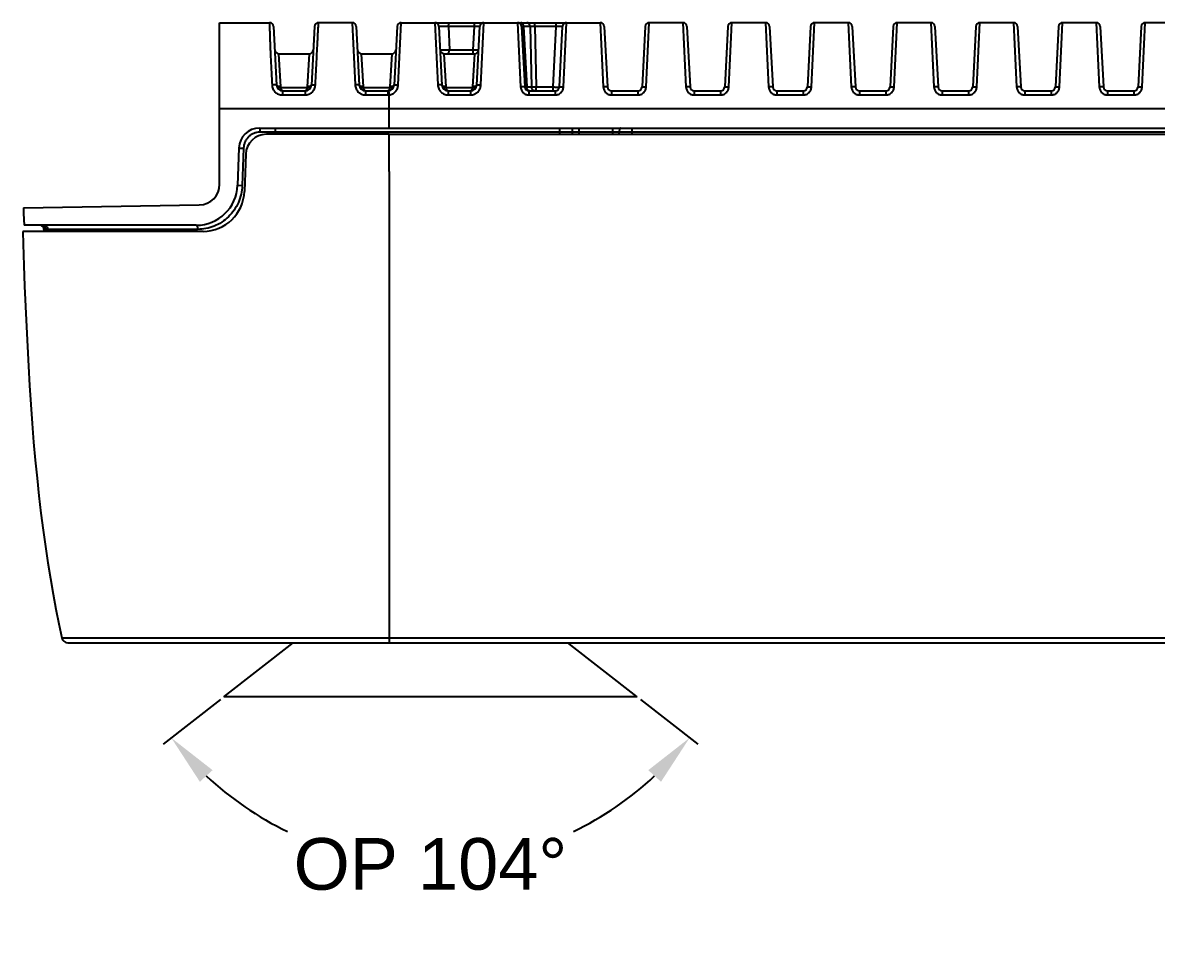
# Model space of a CAD drawing. Header units: millimetres. Extents: x 2067 to 4417, y -1557 to -908.
# Drawn here: x 2174.7 to 2229.5, y -1338 to -1293.6 of the extents above; entities that cross this region are included whole.
import ezdxf

# ---------------------------------------------------------------- set-up
doc = ezdxf.new("R2010")
doc.units = ezdxf.units.MM
doc.layers.add('06___PRT_ALL_SURFS', color=7, linetype='Continuous')
doc.styles.add('HANA', font='arial.ttf')
doc.dimstyles.new('HANA$2', dxfattribs={"dimtxt": 2.5, "dimasz": 2.5, "dimexe": 0.5, "dimexo": 0.2, "dimgap": 0.5, "dimtad": 1, "dimtih": 1, "dimtoh": 1, "dimzin": 1, "dimdsep": 46, "dimtxsty": 'HANA', "dimcen": 0, "dimclrd": 3, "dimclre": 3, "dimclrt": 4, "dimadec": 0, "dimazin": 0, "dimtfac": 1, "dimtmove": 0, "dimatfit": 3, "dimfxl": 0, "dimtzin": 0, "dimarcsym": 0})

# ---------------------------------------------------------------- blocks, each defined once
blk = doc.blocks.new('*D33')
at = {"color": 4, "lineweight": -2}
for p, q in [((2184.23, -1326.307), (2181.455, -1328.475)), ((2204.545, -1326.307), (2207.32, -1328.475))]:
    blk.add_line(p, q, dxfattribs=at)
for start, end in [(227.0117, 244.2214), (295.7786, 312.9883)]:
    blk.add_arc((2194.388, -1318.371), 15.911, start, end, dxfattribs=at)
at = {"color": 4}
for points in [[(2183.846, -1329.728), (2183.231, -1330.291), (2181.849, -1328.167)], [(2205.544, -1330.291), (2204.929, -1329.728), (2206.926, -1328.167)]]:
    blk.add_solid(points, dxfattribs=at)
at = {"layer": 'Defpoints', "color": 0}
for p in [(2187.745, -1323.561), (2201.03, -1323.561), (2184.388, -1326.184), (2204.388, -1326.184), (2199.524, -1333.43)]:
    blk.add_point(p, dxfattribs=at)
at = {"color": 72, "insert": (2194.388, -1334.282), "char_height": 2.5, "attachment_point": 5, "style": 'HANA'}
blk.add_mtext('OP 104°', dxfattribs=at)

msp = doc.modelspace()

# ---------------------------------------------------------------- linework, layer by layer
at = {"color": 7, "linetype": 'Continuous'}
for p, q in [((2184.188, -1301.378), (2184.188, -1293.561)), ((2184.188, -1293.561), (2186.598, -1293.561)), ((2186.798, -1293.751), (2186.946, -1296.577)), ((2188.778, -1293.751), (2188.63, -1296.577)), ((2190.598, -1293.561), (2188.977, -1293.561)), ((2190.598, -1293.561), (2190.744, -1296.575)), ((2190.798, -1293.751), (2190.946, -1296.577)), ((2192.778, -1293.751), (2192.63, -1296.577)), ((2192.829, -1296.575), (2192.977, -1293.561)), ((2192.977, -1293.561), (2202.598, -1293.561)), ((2194.598, -1293.561), (2194.746, -1296.575)), ((2194.798, -1293.751), (2194.946, -1296.577)), ((2196.515, -1293.751), (2195.259, -1293.751)), ((2195.259, -1293.751), (2195.31, -1294.872)), ((2196.461, -1294.872), (2196.515, -1293.751)), ((2196.63, -1296.577), (2196.778, -1293.751)), ((2196.829, -1296.575), (2196.977, -1293.561)), ((2198.598, -1293.561), (2198.751, -1296.672)), ((2198.798, -1293.751), (2198.951, -1296.672)), ((2198.897, -1293.751), (2198.798, -1293.751)), ((2199.207, -1293.751), (2198.897, -1293.751)), ((2198.897, -1293.751), (2199.046, -1296.672)), ((2199.207, -1293.751), (2199.282, -1296.672)), ((2199.438, -1293.751), (2199.207, -1293.751)), ((2199.438, -1293.751), (2199.438, -1293.561)), ((2200.478, -1293.751), (2199.438, -1293.751)), ((2199.438, -1293.751), (2199.509, -1296.672)), ((2200.325, -1296.672), (2200.478, -1293.751)), ((2200.478, -1293.751), (2200.478, -1293.561)), ((2200.625, -1296.672), (2200.778, -1293.751)), ((2200.824, -1296.672), (2200.977, -1293.561)), ((2202.598, -1293.561), (2202.751, -1296.672)), ((2202.798, -1293.751), (2202.951, -1296.672)), ((2204.778, -1293.751), (2204.625, -1296.672)), ((2204.824, -1296.672), (2204.977, -1293.561)), ((2206.598, -1293.561), (2204.977, -1293.561)), ((2206.598, -1293.561), (2206.751, -1296.672)), ((2206.798, -1293.751), (2206.951, -1296.672)), ((2208.778, -1293.751), (2208.625, -1296.672)), ((2208.824, -1296.672), (2208.977, -1293.561)), ((2210.598, -1293.561), (2208.977, -1293.561)), ((2210.598, -1293.561), (2210.751, -1296.672)), ((2210.798, -1293.751), (2210.951, -1296.672)), ((2212.778, -1293.751), (2212.625, -1296.672)), ((2212.824, -1296.672), (2212.977, -1293.561)), ((2214.598, -1293.561), (2212.977, -1293.561)), ((2214.598, -1293.561), (2214.751, -1296.672)), ((2214.798, -1293.751), (2214.951, -1296.672)), ((2216.778, -1293.751), (2216.625, -1296.672)), ((2216.824, -1296.672), (2216.977, -1293.561)), ((2218.598, -1293.561), (2216.977, -1293.561)), ((2218.598, -1293.561), (2218.751, -1296.672)), ((2218.798, -1293.751), (2218.951, -1296.672)), ((2220.778, -1293.751), (2220.625, -1296.672)), ((2220.824, -1296.672), (2220.977, -1293.561)), ((2222.598, -1293.561), (2220.977, -1293.561)), ((2222.598, -1293.561), (2222.751, -1296.672)), ((2222.798, -1293.751), (2222.951, -1296.672)), ((2224.778, -1293.751), (2224.625, -1296.672)), ((2224.824, -1296.672), (2224.977, -1293.561)), ((2226.598, -1293.561), (2224.977, -1293.561)), ((2226.598, -1293.561), (2226.751, -1296.672)), ((2226.798, -1293.751), (2226.951, -1296.672)), ((2228.778, -1293.751), (2228.625, -1296.672)), ((2228.824, -1296.672), (2228.977, -1293.561)), ((2230.598, -1293.561), (2228.977, -1293.561)), ((2187.145, -1296.66), (2187.056, -1295.061)), ((2187.056, -1295.061), (2188.519, -1295.061)), ((2188.519, -1295.061), (2188.43, -1296.66)), ((2191.145, -1296.66), (2191.056, -1295.061)), ((2191.056, -1295.061), (2192.519, -1295.061)), ((2192.519, -1295.061), (2192.43, -1296.66)), ((2195.145, -1296.66), (2195.056, -1295.061)), ((2195.056, -1295.061), (2196.519, -1295.061)), ((2195.31, -1294.872), (2196.461, -1294.872)), ((2196.519, -1295.061), (2196.43, -1296.66)), ((2187.156, -1296.697), (2187.145, -1296.66)), ((2187.156, -1296.697), (2188.419, -1296.697)), ((2188.419, -1296.697), (2188.43, -1296.66)), ((2191.156, -1296.697), (2191.145, -1296.66)), ((2191.156, -1296.697), (2192.419, -1296.697)), ((2192.419, -1296.697), (2192.43, -1296.66)), ((2195.156, -1296.697), (2195.145, -1296.66)), ((2195.156, -1296.697), (2196.419, -1296.697)), ((2196.419, -1296.697), (2196.43, -1296.66)), ((2198.951, -1296.672), (2199.046, -1296.672)), ((2199.046, -1296.672), (2199.282, -1296.672)), ((2199.282, -1296.672), (2199.509, -1296.672)), ((2199.509, -1296.861), (2199.509, -1296.672)), ((2199.509, -1296.672), (2200.325, -1296.672)), ((2200.325, -1296.861), (2200.325, -1296.672)), ((2187.226, -1297.058), (2188.318, -1297.058)), ((2187.245, -1296.861), (2188.33, -1296.861)), ((2191.245, -1296.861), (2191.244, -1297.058)), ((2191.244, -1297.058), (2192.33, -1297.058)), ((2191.245, -1296.861), (2192.33, -1296.861)), ((2192.338, -1296.86), (2192.33, -1296.861)), ((2192.33, -1296.861), (2192.33, -1297.058)), ((2192.364, -1296.859), (2192.387, -1297.055)), ((2192.387, -1298.661), (2192.387, -1297.055)), ((2195.245, -1296.861), (2195.245, -1297.058)), ((2195.245, -1296.861), (2196.33, -1296.861)), ((2195.245, -1297.058), (2196.33, -1297.058)), ((2196.33, -1296.861), (2196.33, -1297.058)), ((2199.15, -1296.861), (2199.15, -1297.058)), ((2199.15, -1296.861), (2200.425, -1296.861)), ((2199.15, -1297.058), (2200.425, -1297.058)), ((2200.425, -1296.861), (2200.425, -1297.058)), ((2203.15, -1296.861), (2203.15, -1297.058)), ((2203.15, -1296.861), (2204.425, -1296.861)), ((2203.15, -1297.058), (2204.425, -1297.058)), ((2204.425, -1296.861), (2204.425, -1297.058)), ((2207.15, -1296.861), (2207.15, -1297.058)), ((2207.15, -1296.861), (2208.425, -1296.861)), ((2207.15, -1297.058), (2208.425, -1297.058)), ((2208.425, -1296.861), (2208.425, -1297.058)), ((2211.15, -1296.861), (2211.15, -1297.058)), ((2211.15, -1296.861), (2212.425, -1296.861)), ((2211.15, -1297.058), (2212.425, -1297.058)), ((2212.425, -1296.861), (2212.425, -1297.058)), ((2215.15, -1296.861), (2215.15, -1297.058)), ((2215.15, -1296.861), (2216.425, -1296.861)), ((2215.15, -1297.058), (2216.425, -1297.058)), ((2216.425, -1296.861), (2216.425, -1297.058)), ((2219.15, -1296.861), (2219.15, -1297.058)), ((2219.15, -1296.861), (2220.425, -1296.861)), ((2219.15, -1297.058), (2220.425, -1297.058)), ((2220.425, -1296.861), (2220.425, -1297.058)), ((2223.15, -1296.861), (2223.15, -1297.058)), ((2223.15, -1296.861), (2224.425, -1296.861)), ((2223.15, -1297.058), (2224.425, -1297.058)), ((2224.425, -1296.861), (2224.425, -1297.058)), ((2227.15, -1296.861), (2227.15, -1297.058)), ((2227.15, -1296.861), (2228.425, -1296.861)), ((2227.15, -1297.058), (2228.425, -1297.058)), ((2228.425, -1296.861), (2228.425, -1297.058)), ((2184.188, -1297.716), (2192.387, -1297.714)), ((2192.387, -1297.714), (2246.388, -1297.714)), ((2186.117, -1298.661), (2252.658, -1298.661)), ((2252.644, -1298.861), (2186.131, -1298.861)), ((2186.888, -1298.961), (2186.888, -1298.661)), ((2200.628, -1298.661), (2200.628, -1298.961)), ((2201.252, -1298.861), (2201.252, -1298.961)), ((2201.564, -1298.661), (2201.564, -1298.961)), ((2203.211, -1298.961), (2203.211, -1298.661)), ((2203.523, -1298.961), (2203.523, -1298.861)), ((2204.148, -1298.961), (2204.148, -1298.661)), ((2192.387, -1298.961), (2186.449, -1298.961)), ((2185.118, -1299.626), (2185.055, -1301.431)), ((2185.118, -1299.626), (2185.346, -1299.633)), ((2185.346, -1299.633), (2185.284, -1301.438)), ((2185.449, -1299.926), (2185.386, -1301.731)), ((2192.387, -1300.757), (2192.387, -1323.561)), ((2185.055, -1301.431), (2185.284, -1301.438)), ((2174.696, -1302.527), (2183.205, -1302.378)), ((2183.388, -1303.661), (2174.658, -1303.661)), ((2183.056, -1303.361), (2174.723, -1303.361)), ((2175.688, -1303.561), (2175.688, -1303.661)), ((2183.124, -1303.561), (2175.688, -1303.561)), ((2175.705, -1303.661), (2175.705, -1303.561)), ((2175.764, -1303.661), (2175.764, -1303.561)), ((2175.87, -1303.661), (2175.87, -1303.561)), ((2176.552, -1323.325), (2262.223, -1323.325)), ((2176.697, -1323.325), (2177.578, -1323.325)), ((2176.845, -1323.561), (2261.93, -1323.561)), ((2178.326, -1323.325), (2179.412, -1323.325)), ((2179.412, -1323.325), (2179.488, -1323.325)), ((2179.488, -1323.325), (2180.12, -1323.325)), ((2180.12, -1323.325), (2180.285, -1323.325)), ((2184.388, -1326.184), (2187.745, -1323.561)), ((2204.388, -1326.184), (2201.03, -1323.561)), ((2204.388, -1326.184), (2184.388, -1326.184))]:
    msp.add_line(p, q, dxfattribs=at)
at = {"color": 6, "linetype": 'Continuous'}
msp.add_line((2188.046, -1323.325), (2188.046, -1323.325), dxfattribs=at)
at = {"color": 7, "linetype": 'Continuous'}
for points in [[(2176.595, -1323.325), (2176.615, -1323.325), (2176.638, -1323.325), (2176.666, -1323.325), (2176.697, -1323.325)], [(2177.578, -1323.325), (2177.66, -1323.325), (2177.744, -1323.325), (2177.828, -1323.325), (2177.912, -1323.325), (2178.326, -1323.325)], [(2180.285, -1323.325), (2180.369, -1323.325), (2180.454, -1323.325), (2180.539, -1323.325), (2180.624, -1323.325), (2189.679, -1323.325)]]:
    msp.add_lwpolyline(points, dxfattribs=at)
for centre, radius, start, end in [((2186.598, -1293.761), 0.2, 3, 90), ((2188.977, -1293.761), 0.2, 90, 177), ((2190.598, -1293.761), 0.2, 3, 90), ((2192.977, -1293.761), 0.2, 90, 177), ((2194.598, -1293.761), 0.2, 3, 90), ((2196.977, -1293.761), 0.2, 90, 177), ((2198.598, -1293.761), 0.2, 3, 90), ((2200.977, -1293.761), 0.2, 90, 177), ((2202.598, -1293.761), 0.2, 3, 90), ((2204.977, -1293.761), 0.2, 90, 177), ((2206.598, -1293.761), 0.2, 3, 90), ((2208.977, -1293.761), 0.2, 90, 177), ((2210.598, -1293.761), 0.2, 3, 90), ((2212.977, -1293.761), 0.2, 90, 177), ((2214.598, -1293.761), 0.2, 3, 90), ((2216.977, -1293.761), 0.2, 90, 177), ((2218.598, -1293.761), 0.2, 3, 90), ((2220.977, -1293.761), 0.2, 90, 177), ((2222.598, -1293.761), 0.2, 3, 90), ((2224.977, -1293.761), 0.2, 90, 177), ((2226.598, -1293.761), 0.2, 3, 90), ((2228.977, -1293.761), 0.2, 90, 177), ((2187.056, -1294.861), 0.2, 182.9999, 270), ((2188.519, -1294.861), 0.2, 270, 357.0001), ((2191.056, -1294.861), 0.2, 182.9999, 270), ((2192.519, -1294.861), 0.2, 270, 357.0001), ((2195.056, -1294.861), 0.2, 182.9999, 270), ((2196.519, -1294.861), 0.2, 270, 357.0001), ((2187.245, -1296.561), 0.3, 183, 270), ((2187.008, -1296.682), 0.0341, 207.0347, 207.9957), ((2188.33, -1296.561), 0.3, 270, 357), ((2188.567, -1296.682), 0.0342, 331.4282, 332.9639), ((2191.245, -1296.561), 0.3, 183, 270), ((2191.008, -1296.682), 0.0341, 207.0347, 208.0943), ((2192.33, -1296.561), 0.3, 270, 357), ((2192.567, -1296.682), 0.0341, 331.8389, 332.9641), ((2195.245, -1296.561), 0.3, 183, 270), ((2195.008, -1296.682), 0.0341, 207.0347, 208.1124), ((2196.33, -1296.561), 0.3, 270, 357), ((2196.567, -1296.682), 0.0342, 331.3845, 332.9639), ((2199.15, -1296.661), 0.2, 183, 270), ((2200.425, -1296.661), 0.2, 270, 357), ((2203.15, -1296.661), 0.2, 183, 270), ((2204.425, -1296.661), 0.2, 270, 357), ((2207.15, -1296.661), 0.2, 183, 270), ((2208.425, -1296.661), 0.2, 270, 357), ((2211.15, -1296.661), 0.2, 183, 270), ((2212.425, -1296.661), 0.2, 270, 357), ((2215.15, -1296.661), 0.2, 183, 270), ((2216.425, -1296.661), 0.2, 270, 357), ((2219.15, -1296.661), 0.2, 183, 270), ((2220.425, -1296.661), 0.2, 270, 357), ((2223.15, -1296.661), 0.2, 183, 270), ((2224.425, -1296.661), 0.2, 270, 357), ((2227.15, -1296.661), 0.2, 183, 270), ((2228.425, -1296.661), 0.2, 270, 357), ((2192.33, -1296.565), 0.493, 270.0101, 276.7057), ((2186.117, -1299.661), 1, 90, 178), ((2186.449, -1299.961), 1, 90, 178), ((2183.056, -1301.361), 2, 270, 358), ((2183.188, -1301.378), 1, 271, 0), ((2183.388, -1301.661), 2, 270, 358), ((2175.505, -1303.56), 0.199, 70.5273, 89.9997), ((2175.488, -1303.561), 0.2, 0, 79.0909), ((2175.505, -1303.561), 0.2, 359.9736, 70.4966), ((2176.845, -1323.261), 0.3, 192.3821, 270)]:
    msp.add_arc(centre, radius, start, end, dxfattribs=at)
for points, knots in [([(2186.598, -1293.561), (2186.598, -1293.561), (2186.598, -1293.561), (2186.598, -1293.562), (2186.598, -1293.563), (2186.598, -1293.564), (2186.597, -1293.566), (2186.597, -1293.569), (2186.598, -1293.574), (2186.598, -1293.581), (2186.598, -1293.591), (2186.598, -1293.604), (2186.599, -1293.619), (2186.599, -1293.638), (2186.6, -1293.671), (2186.602, -1293.726), (2186.604, -1293.812), (2186.608, -1293.932), (2186.613, -1294.099), (2186.62, -1294.324), (2186.63, -1294.611), (2186.644, -1294.954), (2186.661, -1295.335), (2186.68, -1295.74), (2186.701, -1296.155), (2186.716, -1296.434), (2186.723, -1296.575)], [0, 0, 0, 0, 0.000062, 0.000232, 0.00052, 0.000935, 0.001482, 0.002169, 0.003997, 0.006493, 0.009737, 0.013833, 0.018891, 0.025055, 0.032483, 0.051971, 0.079468, 0.118018, 0.17181, 0.24556, 0.341819, 0.457729, 0.586434, 0.721793, 0.860228, 1, 1, 1, 1]), ([(2188.82, -1296.575), (2188.827, -1296.435), (2188.841, -1296.157), (2188.862, -1295.744), (2188.883, -1295.342), (2188.902, -1294.961), (2188.919, -1294.618), (2188.934, -1294.33), (2188.946, -1294.103), (2188.955, -1293.935), (2188.962, -1293.814), (2188.967, -1293.736), (2188.97, -1293.688), (2188.971, -1293.661), (2188.972, -1293.638), (2188.974, -1293.62), (2188.975, -1293.604), (2188.975, -1293.591), (2188.976, -1293.581), (2188.976, -1293.575), (2188.977, -1293.57), (2188.977, -1293.568), (2188.977, -1293.566), (2188.977, -1293.564), (2188.977, -1293.563), (2188.977, -1293.562), (2188.977, -1293.561), (2188.977, -1293.561), (2188.977, -1293.561)], [0, 0, 0, 0, 0.138869, 0.276513, 0.411262, 0.53966, 0.655677, 0.752392, 0.826707, 0.880975, 0.91987, 0.947604, 0.958288, 0.967254, 0.974745, 0.980956, 0.986058, 0.990184, 0.993458, 0.995974, 0.996975, 0.997817, 0.998512, 0.999065, 0.999483, 0.999774, 0.999944, 1, 1, 1, 1]), ([(2195.259, -1293.751), (2195.235, -1293.749), (2195.185, -1293.746), (2195.107, -1293.742), (2195.029, -1293.74), (2194.966, -1293.739), (2194.92, -1293.739), (2194.889, -1293.74), (2194.863, -1293.741), (2194.84, -1293.742), (2194.824, -1293.744), (2194.814, -1293.745), (2194.808, -1293.746), (2194.804, -1293.747), (2194.8, -1293.748), (2194.798, -1293.749), (2194.798, -1293.75), (2194.798, -1293.751)], [0, 0, 0, 0, 0.156576, 0.3271, 0.499571, 0.661454, 0.734644, 0.800835, 0.858837, 0.90764, 0.946443, 0.96191, 0.974689, 0.984764, 0.992163, 0.997033, 1, 1, 1, 1]), ([(2195.259, -1293.751), (2195.26, -1293.726), (2195.264, -1293.69), (2195.278, -1293.645), (2195.292, -1293.617), (2195.308, -1293.593), (2195.326, -1293.575), (2195.346, -1293.564), (2195.36, -1293.561), (2195.367, -1293.561)], [0, 0, 0, 0, 0.312516, 0.45774, 0.591323, 0.711413, 0.817758, 0.912361, 1, 1, 1, 1]), ([(2196.515, -1293.751), (2196.515, -1293.726), (2196.516, -1293.691), (2196.519, -1293.646), (2196.522, -1293.618), (2196.525, -1293.597), (2196.528, -1293.584), (2196.53, -1293.576), (2196.533, -1293.569), (2196.535, -1293.564), (2196.538, -1293.561), (2196.54, -1293.561)], [0, 0, 0, 0, 0.378131, 0.547591, 0.69588, 0.817928, 0.867846, 0.909859, 0.943768, 0.969609, 1, 1, 1, 1]), ([(2196.778, -1293.751), (2196.778, -1293.75), (2196.777, -1293.75), (2196.776, -1293.75), (2196.772, -1293.749), (2196.766, -1293.748), (2196.758, -1293.748), (2196.747, -1293.748), (2196.734, -1293.747), (2196.719, -1293.747), (2196.695, -1293.747), (2196.661, -1293.747), (2196.617, -1293.748), (2196.567, -1293.749), (2196.533, -1293.75), (2196.515, -1293.751)], [0, 0, 0, 0, 0.001879, 0.005578, 0.019575, 0.042598, 0.074558, 0.115233, 0.164309, 0.221396, 0.28603, 0.435761, 0.608564, 0.798726, 1, 1, 1, 1]), ([(2198.897, -1293.751), (2198.896, -1293.726), (2198.889, -1293.678), (2198.864, -1293.625), (2198.837, -1293.592), (2198.814, -1293.575), (2198.79, -1293.564), (2198.772, -1293.561), (2198.764, -1293.561)], [0, 0, 0, 0, 0.293111, 0.561542, 0.682764, 0.794875, 0.899549, 1, 1, 1, 1]), ([(2199.207, -1293.751), (2199.206, -1293.726), (2199.197, -1293.678), (2199.169, -1293.624), (2199.137, -1293.592), (2199.111, -1293.574), (2199.083, -1293.564), (2199.063, -1293.561), (2199.053, -1293.561)], [0, 0, 0, 0, 0.278345, 0.53987, 0.66223, 0.778759, 0.89066, 1, 1, 1, 1]), ([(2200.778, -1293.751), (2200.778, -1293.75), (2200.777, -1293.75), (2200.775, -1293.749), (2200.771, -1293.749), (2200.764, -1293.748), (2200.754, -1293.747), (2200.742, -1293.747), (2200.727, -1293.747), (2200.709, -1293.746), (2200.682, -1293.746), (2200.643, -1293.747), (2200.591, -1293.747), (2200.536, -1293.749), (2200.498, -1293.75), (2200.478, -1293.751)], [0, 0, 0, 0, 0.001994, 0.005835, 0.020288, 0.044021, 0.076915, 0.1187, 0.168999, 0.227338, 0.293159, 0.444624, 0.617498, 0.805041, 1, 1, 1, 1]), ([(2194.856, -1294.872), (2194.856, -1294.872), (2194.857, -1294.873), (2194.861, -1294.875), (2194.868, -1294.876), (2194.881, -1294.878), (2194.899, -1294.88), (2194.921, -1294.881), (2194.947, -1294.882), (2194.977, -1294.882), (2195.022, -1294.882), (2195.083, -1294.882), (2195.16, -1294.88), (2195.236, -1294.876), (2195.286, -1294.873), (2195.31, -1294.872)], [0, 0, 0, 0, 0.003038, 0.0081, 0.025961, 0.054493, 0.093391, 0.142049, 0.199661, 0.265249, 0.337691, 0.498057, 0.669751, 0.840979, 1, 1, 1, 1]), ([(2195.207, -1295.061), (2195.214, -1295.061), (2195.228, -1295.058), (2195.247, -1295.047), (2195.264, -1295.029), (2195.279, -1295.005), (2195.292, -1294.977), (2195.305, -1294.932), (2195.309, -1294.896), (2195.31, -1294.872)], [0, 0, 0, 0, 0.084652, 0.176984, 0.282115, 0.402056, 0.536413, 0.683138, 1, 1, 1, 1]), ([(2196.433, -1295.061), (2196.435, -1295.061), (2196.439, -1295.058), (2196.441, -1295.053), (2196.444, -1295.046), (2196.446, -1295.038), (2196.449, -1295.025), (2196.455, -1294.994), (2196.459, -1294.941), (2196.461, -1294.896), (2196.461, -1294.872)], [0, 0, 0, 0, 0.032636, 0.05904, 0.093282, 0.135462, 0.18542, 0.30725, 0.623697, 1, 1, 1, 1]), ([(2196.461, -1294.872), (2196.478, -1294.872), (2196.512, -1294.873), (2196.561, -1294.874), (2196.605, -1294.875), (2196.638, -1294.875), (2196.661, -1294.875), (2196.676, -1294.875), (2196.689, -1294.874), (2196.699, -1294.874), (2196.707, -1294.874), (2196.713, -1294.873), (2196.717, -1294.873), (2196.718, -1294.872), (2196.719, -1294.872), (2196.719, -1294.872)], [0, 0, 0, 0, 0.201679, 0.391744, 0.56417, 0.71347, 0.777935, 0.834911, 0.883945, 0.924656, 0.956735, 0.97995, 0.994198, 0.998031, 1, 1, 1, 1]), ([(2186.946, -1296.577), (2186.946, -1296.576), (2186.944, -1296.575), (2186.94, -1296.574), (2186.935, -1296.573), (2186.923, -1296.571), (2186.904, -1296.57), (2186.877, -1296.57), (2186.843, -1296.57), (2186.805, -1296.571), (2186.765, -1296.572), (2186.737, -1296.574), (2186.723, -1296.575)], [0, 0, 0, 0, 0.008152, 0.024237, 0.04943, 0.083753, 0.178536, 0.304805, 0.45713, 0.628874, 0.812508, 1, 1, 1, 1]), ([(2186.723, -1296.575), (2186.725, -1296.607), (2186.734, -1296.671), (2186.765, -1296.762), (2186.813, -1296.846), (2186.876, -1296.92), (2186.952, -1296.98), (2187.037, -1297.024), (2187.13, -1297.052), (2187.194, -1297.058), (2187.226, -1297.058)], [0, 0, 0, 0, 0.125214, 0.250341, 0.37539, 0.500367, 0.625288, 0.750177, 0.875066, 1, 1, 1, 1]), ([(2187.145, -1296.66), (2187.12, -1296.661), (2187.083, -1296.659), (2187.037, -1296.65), (2187.007, -1296.64), (2186.982, -1296.628), (2186.962, -1296.613), (2186.95, -1296.596), (2186.946, -1296.583), (2186.946, -1296.577)], [0, 0, 0, 0, 0.324088, 0.473835, 0.610062, 0.730167, 0.833297, 0.921321, 1, 1, 1, 1]), ([(2187.156, -1296.697), (2187.137, -1296.705), (2187.107, -1296.715), (2187.069, -1296.722), (2187.043, -1296.724), (2187.021, -1296.723), (2187.002, -1296.718), (2186.987, -1296.71), (2186.981, -1296.702), (2186.978, -1296.698)], [0, 0, 0, 0, 0.33541, 0.486063, 0.621251, 0.739165, 0.839547, 0.924575, 1, 1, 1, 1]), ([(2187.245, -1296.861), (2187.241, -1296.861), (2187.231, -1296.859), (2187.217, -1296.85), (2187.204, -1296.836), (2187.192, -1296.817), (2187.181, -1296.793), (2187.171, -1296.765), (2187.163, -1296.733), (2187.158, -1296.71), (2187.156, -1296.697)], [0, 0, 0, 0, 0.069926, 0.149045, 0.243666, 0.356978, 0.490029, 0.642545, 0.813236, 1, 1, 1, 1]), ([(2188.318, -1297.058), (2188.35, -1297.058), (2188.414, -1297.052), (2188.506, -1297.024), (2188.592, -1296.98), (2188.667, -1296.919), (2188.73, -1296.846), (2188.778, -1296.762), (2188.809, -1296.67), (2188.818, -1296.607), (2188.82, -1296.575)], [0, 0, 0, 0, 0.12488, 0.24981, 0.374799, 0.499844, 0.624926, 0.750011, 0.875051, 1, 1, 1, 1]), ([(2188.419, -1296.697), (2188.417, -1296.71), (2188.412, -1296.733), (2188.404, -1296.765), (2188.394, -1296.793), (2188.383, -1296.817), (2188.371, -1296.836), (2188.358, -1296.85), (2188.344, -1296.859), (2188.335, -1296.861), (2188.33, -1296.861)], [0, 0, 0, 0, 0.18676, 0.357447, 0.509965, 0.643018, 0.756332, 0.850954, 0.930075, 1, 1, 1, 1]), ([(2188.597, -1296.698), (2188.594, -1296.702), (2188.588, -1296.71), (2188.573, -1296.718), (2188.554, -1296.723), (2188.532, -1296.724), (2188.506, -1296.722), (2188.468, -1296.715), (2188.439, -1296.705), (2188.419, -1296.697)], [0, 0, 0, 0, 0.075457, 0.160639, 0.261179, 0.379186, 0.51438, 0.664951, 1, 1, 1, 1]), ([(2188.63, -1296.577), (2188.629, -1296.583), (2188.626, -1296.596), (2188.613, -1296.613), (2188.594, -1296.628), (2188.568, -1296.64), (2188.538, -1296.65), (2188.492, -1296.659), (2188.455, -1296.661), (2188.43, -1296.66)], [0, 0, 0, 0, 0.078679, 0.166703, 0.269833, 0.389938, 0.526165, 0.675912, 1, 1, 1, 1]), ([(2188.63, -1296.577), (2188.63, -1296.576), (2188.631, -1296.575), (2188.634, -1296.575), (2188.638, -1296.574), (2188.648, -1296.573), (2188.664, -1296.572), (2188.687, -1296.571), (2188.715, -1296.571), (2188.748, -1296.572), (2188.783, -1296.573), (2188.807, -1296.574), (2188.82, -1296.575)], [0, 0, 0, 0, 0.007632, 0.022949, 0.047051, 0.079988, 0.171422, 0.294304, 0.444326, 0.616147, 0.803604, 1, 1, 1, 1]), ([(2190.946, -1296.577), (2190.946, -1296.576), (2190.944, -1296.575), (2190.941, -1296.574), (2190.936, -1296.573), (2190.926, -1296.572), (2190.909, -1296.571), (2190.884, -1296.571), (2190.854, -1296.571), (2190.82, -1296.571), (2190.783, -1296.573), (2190.757, -1296.574), (2190.744, -1296.575)], [0, 0, 0, 0, 0.0078, 0.023371, 0.047836, 0.081237, 0.173793, 0.297814, 0.448617, 0.620423, 0.806604, 1, 1, 1, 1]), ([(2190.744, -1296.575), (2190.745, -1296.606), (2190.755, -1296.67), (2190.786, -1296.761), (2190.833, -1296.845), (2190.895, -1296.919), (2190.97, -1296.979), (2191.056, -1297.024), (2191.148, -1297.052), (2191.212, -1297.058), (2191.244, -1297.058)], [0, 0, 0, 0, 0.124869, 0.2498, 0.374781, 0.499796, 0.624832, 0.749879, 0.874934, 1, 1, 1, 1]), ([(2191.145, -1296.66), (2191.12, -1296.661), (2191.083, -1296.659), (2191.037, -1296.65), (2191.007, -1296.64), (2190.982, -1296.628), (2190.962, -1296.613), (2190.95, -1296.596), (2190.946, -1296.583), (2190.946, -1296.577)], [0, 0, 0, 0, 0.324088, 0.473835, 0.610062, 0.730167, 0.833297, 0.921321, 1, 1, 1, 1]), ([(2191.156, -1296.697), (2191.137, -1296.705), (2191.107, -1296.715), (2191.069, -1296.722), (2191.043, -1296.724), (2191.021, -1296.723), (2191.002, -1296.718), (2190.987, -1296.71), (2190.981, -1296.702), (2190.978, -1296.698)], [0, 0, 0, 0, 0.335348, 0.485987, 0.621176, 0.739106, 0.839516, 0.92457, 1, 1, 1, 1]), ([(2191.245, -1296.861), (2191.241, -1296.861), (2191.231, -1296.859), (2191.217, -1296.85), (2191.204, -1296.836), (2191.192, -1296.817), (2191.181, -1296.793), (2191.171, -1296.765), (2191.163, -1296.733), (2191.158, -1296.71), (2191.156, -1296.697)], [0, 0, 0, 0, 0.069926, 0.149045, 0.243666, 0.356978, 0.490029, 0.642545, 0.813236, 1, 1, 1, 1]), ([(2192.419, -1296.697), (2192.417, -1296.712), (2192.411, -1296.74), (2192.4, -1296.779), (2192.386, -1296.81), (2192.376, -1296.829), (2192.37, -1296.836)], [0, 0, 0, 0, 0.305034, 0.575979, 0.808228, 1, 1, 1, 1]), ([(2192.387, -1297.055), (2192.417, -1297.051), (2192.475, -1297.039), (2192.557, -1297.005), (2192.633, -1296.958), (2192.698, -1296.897), (2192.752, -1296.827), (2192.793, -1296.748), (2192.82, -1296.663), (2192.828, -1296.604), (2192.829, -1296.575)], [0, 0, 0, 0, 0.125055, 0.250104, 0.375151, 0.500188, 0.625206, 0.750191, 0.875127, 1, 1, 1, 1]), ([(2192.597, -1296.698), (2192.595, -1296.702), (2192.588, -1296.71), (2192.573, -1296.718), (2192.554, -1296.723), (2192.532, -1296.724), (2192.507, -1296.722), (2192.468, -1296.715), (2192.439, -1296.705), (2192.419, -1296.697)], [0, 0, 0, 0, 0.075434, 0.160505, 0.260932, 0.378873, 0.514062, 0.664693, 1, 1, 1, 1]), ([(2192.63, -1296.577), (2192.629, -1296.583), (2192.626, -1296.596), (2192.613, -1296.613), (2192.594, -1296.628), (2192.568, -1296.64), (2192.538, -1296.65), (2192.492, -1296.659), (2192.455, -1296.661), (2192.43, -1296.66)], [0, 0, 0, 0, 0.078679, 0.166703, 0.269833, 0.389938, 0.526165, 0.675912, 1, 1, 1, 1]), ([(2192.63, -1296.577), (2192.63, -1296.576), (2192.631, -1296.575), (2192.634, -1296.574), (2192.639, -1296.573), (2192.649, -1296.572), (2192.666, -1296.571), (2192.69, -1296.571), (2192.72, -1296.571), (2192.754, -1296.572), (2192.791, -1296.573), (2192.816, -1296.574), (2192.829, -1296.575)], [0, 0, 0, 0, 0.007777, 0.023305, 0.047705, 0.081021, 0.17337, 0.297181, 0.447838, 0.619644, 0.806056, 1, 1, 1, 1]), ([(2194.946, -1296.577), (2194.946, -1296.576), (2194.944, -1296.575), (2194.941, -1296.574), (2194.936, -1296.573), (2194.926, -1296.572), (2194.91, -1296.571), (2194.885, -1296.571), (2194.855, -1296.571), (2194.821, -1296.572), (2194.784, -1296.573), (2194.759, -1296.574), (2194.746, -1296.575)], [0, 0, 0, 0, 0.007777, 0.023305, 0.047705, 0.081021, 0.17337, 0.297181, 0.447838, 0.619644, 0.806056, 1, 1, 1, 1]), ([(2194.746, -1296.575), (2194.748, -1296.606), (2194.757, -1296.67), (2194.788, -1296.761), (2194.835, -1296.845), (2194.897, -1296.919), (2194.972, -1296.979), (2195.057, -1297.024), (2195.149, -1297.052), (2195.213, -1297.058), (2195.245, -1297.058)], [0, 0, 0, 0, 0.124867, 0.249804, 0.374793, 0.499815, 0.624852, 0.749897, 0.874944, 1, 1, 1, 1]), ([(2195.145, -1296.66), (2195.12, -1296.661), (2195.083, -1296.659), (2195.037, -1296.65), (2195.007, -1296.64), (2194.982, -1296.628), (2194.962, -1296.613), (2194.95, -1296.596), (2194.946, -1296.583), (2194.946, -1296.577)], [0, 0, 0, 0, 0.324088, 0.473835, 0.610062, 0.730167, 0.833297, 0.921321, 1, 1, 1, 1]), ([(2195.156, -1296.697), (2195.137, -1296.705), (2195.107, -1296.715), (2195.069, -1296.722), (2195.043, -1296.724), (2195.021, -1296.723), (2195.002, -1296.718), (2194.987, -1296.71), (2194.981, -1296.702), (2194.978, -1296.698)], [0, 0, 0, 0, 0.335336, 0.485973, 0.621163, 0.739095, 0.83951, 0.924569, 1, 1, 1, 1]), ([(2195.245, -1296.861), (2195.241, -1296.861), (2195.231, -1296.859), (2195.217, -1296.85), (2195.204, -1296.836), (2195.192, -1296.817), (2195.181, -1296.793), (2195.171, -1296.765), (2195.163, -1296.733), (2195.158, -1296.71), (2195.156, -1296.697)], [0, 0, 0, 0, 0.069926, 0.149045, 0.243666, 0.356978, 0.490029, 0.642545, 0.813236, 1, 1, 1, 1]), ([(2196.33, -1297.058), (2196.362, -1297.058), (2196.426, -1297.052), (2196.518, -1297.024), (2196.603, -1296.979), (2196.678, -1296.919), (2196.74, -1296.845), (2196.788, -1296.761), (2196.819, -1296.67), (2196.828, -1296.606), (2196.829, -1296.575)], [0, 0, 0, 0, 0.125049, 0.250094, 0.375139, 0.500176, 0.625198, 0.750188, 0.875127, 1, 1, 1, 1]), ([(2196.419, -1296.697), (2196.417, -1296.71), (2196.412, -1296.733), (2196.404, -1296.765), (2196.394, -1296.793), (2196.383, -1296.817), (2196.371, -1296.836), (2196.358, -1296.85), (2196.344, -1296.859), (2196.335, -1296.861), (2196.33, -1296.861)], [0, 0, 0, 0, 0.18676, 0.357447, 0.509965, 0.643018, 0.756332, 0.850954, 0.930075, 1, 1, 1, 1]), ([(2196.597, -1296.698), (2196.594, -1296.702), (2196.588, -1296.71), (2196.573, -1296.718), (2196.554, -1296.723), (2196.532, -1296.724), (2196.506, -1296.722), (2196.468, -1296.715), (2196.439, -1296.705), (2196.419, -1296.697)], [0, 0, 0, 0, 0.07546, 0.160653, 0.261205, 0.37922, 0.514414, 0.664979, 1, 1, 1, 1]), ([(2196.63, -1296.577), (2196.629, -1296.583), (2196.626, -1296.596), (2196.613, -1296.613), (2196.594, -1296.628), (2196.568, -1296.64), (2196.538, -1296.65), (2196.492, -1296.659), (2196.455, -1296.661), (2196.43, -1296.66)], [0, 0, 0, 0, 0.078679, 0.166703, 0.269833, 0.389938, 0.526165, 0.675912, 1, 1, 1, 1]), ([(2196.63, -1296.577), (2196.63, -1296.576), (2196.631, -1296.575), (2196.634, -1296.574), (2196.639, -1296.573), (2196.649, -1296.572), (2196.666, -1296.571), (2196.69, -1296.571), (2196.72, -1296.571), (2196.754, -1296.572), (2196.791, -1296.573), (2196.816, -1296.574), (2196.829, -1296.575)], [0, 0, 0, 0, 0.007777, 0.023305, 0.047705, 0.081021, 0.17337, 0.297181, 0.447838, 0.619644, 0.806056, 1, 1, 1, 1]), ([(2198.951, -1296.672), (2198.951, -1296.671), (2198.949, -1296.67), (2198.946, -1296.67), (2198.941, -1296.669), (2198.935, -1296.668), (2198.926, -1296.668), (2198.912, -1296.667), (2198.89, -1296.667), (2198.86, -1296.668), (2198.826, -1296.668), (2198.789, -1296.67), (2198.764, -1296.671), (2198.751, -1296.672)], [0, 0, 0, 0, 0.006968, 0.02214, 0.046358, 0.079584, 0.121564, 0.171934, 0.295891, 0.446799, 0.618924, 0.805693, 1, 1, 1, 1]), ([(2198.751, -1296.672), (2198.752, -1296.697), (2198.759, -1296.748), (2198.784, -1296.821), (2198.822, -1296.888), (2198.872, -1296.947), (2198.932, -1296.995), (2199, -1297.031), (2199.074, -1297.053), (2199.125, -1297.058), (2199.15, -1297.058)], [0, 0, 0, 0, 0.124913, 0.249868, 0.374859, 0.499872, 0.624896, 0.749926, 0.874957, 1, 1, 1, 1]), ([(2199.128, -1296.845), (2199.116, -1296.837), (2199.093, -1296.816), (2199.068, -1296.775), (2199.051, -1296.726), (2199.046, -1296.69), (2199.046, -1296.672)], [0, 0, 0, 0, 0.217844, 0.460056, 0.723513, 1, 1, 1, 1]), ([(2199.433, -1296.861), (2199.424, -1296.861), (2199.404, -1296.859), (2199.376, -1296.848), (2199.35, -1296.83), (2199.328, -1296.806), (2199.309, -1296.778), (2199.29, -1296.733), (2199.283, -1296.696), (2199.282, -1296.672)], [0, 0, 0, 0, 0.108138, 0.219031, 0.334886, 0.456972, 0.585564, 0.720035, 1, 1, 1, 1]), ([(2200.325, -1296.672), (2200.344, -1296.672), (2200.383, -1296.673), (2200.438, -1296.675), (2200.489, -1296.676), (2200.528, -1296.676), (2200.556, -1296.676), (2200.573, -1296.676), (2200.588, -1296.675), (2200.601, -1296.675), (2200.611, -1296.674), (2200.618, -1296.674), (2200.622, -1296.673), (2200.624, -1296.672), (2200.625, -1296.672), (2200.625, -1296.672)], [0, 0, 0, 0, 0.194642, 0.381761, 0.554208, 0.705388, 0.771159, 0.829525, 0.879931, 0.921903, 0.955053, 0.979096, 0.99389, 0.997896, 1, 1, 1, 1]), ([(2200.425, -1297.058), (2200.45, -1297.058), (2200.502, -1297.053), (2200.575, -1297.031), (2200.643, -1296.995), (2200.703, -1296.947), (2200.753, -1296.888), (2200.791, -1296.821), (2200.816, -1296.748), (2200.823, -1296.697), (2200.824, -1296.672)], [0, 0, 0, 0, 0.125032, 0.250062, 0.375091, 0.500115, 0.625128, 0.750119, 0.875077, 1, 1, 1, 1]), ([(2200.625, -1296.672), (2200.625, -1296.671), (2200.626, -1296.67), (2200.629, -1296.67), (2200.634, -1296.669), (2200.641, -1296.668), (2200.649, -1296.668), (2200.663, -1296.667), (2200.685, -1296.667), (2200.715, -1296.668), (2200.749, -1296.668), (2200.786, -1296.67), (2200.811, -1296.671), (2200.824, -1296.672)], [0, 0, 0, 0, 0.006968, 0.02214, 0.046358, 0.079584, 0.121564, 0.171934, 0.295891, 0.446799, 0.618924, 0.805693, 1, 1, 1, 1]), ([(2202.951, -1296.672), (2202.951, -1296.671), (2202.949, -1296.67), (2202.946, -1296.67), (2202.941, -1296.669), (2202.935, -1296.668), (2202.926, -1296.668), (2202.912, -1296.667), (2202.89, -1296.667), (2202.86, -1296.668), (2202.826, -1296.668), (2202.789, -1296.67), (2202.764, -1296.671), (2202.751, -1296.672)], [0, 0, 0, 0, 0.006968, 0.02214, 0.046358, 0.079584, 0.121564, 0.171934, 0.295891, 0.446799, 0.618924, 0.805693, 1, 1, 1, 1]), ([(2202.751, -1296.672), (2202.752, -1296.697), (2202.759, -1296.748), (2202.784, -1296.821), (2202.822, -1296.888), (2202.872, -1296.947), (2202.932, -1296.995), (2203, -1297.031), (2203.074, -1297.053), (2203.125, -1297.058), (2203.15, -1297.058)], [0, 0, 0, 0, 0.124913, 0.249868, 0.374859, 0.499872, 0.624896, 0.749926, 0.874957, 1, 1, 1, 1]), ([(2204.425, -1297.058), (2204.45, -1297.058), (2204.502, -1297.053), (2204.575, -1297.031), (2204.643, -1296.995), (2204.703, -1296.947), (2204.753, -1296.888), (2204.791, -1296.821), (2204.816, -1296.748), (2204.823, -1296.697), (2204.824, -1296.672)], [0, 0, 0, 0, 0.125032, 0.250062, 0.375091, 0.500115, 0.625128, 0.750119, 0.875077, 1, 1, 1, 1]), ([(2204.625, -1296.672), (2204.625, -1296.671), (2204.626, -1296.67), (2204.629, -1296.67), (2204.634, -1296.669), (2204.641, -1296.668), (2204.649, -1296.668), (2204.663, -1296.667), (2204.685, -1296.667), (2204.715, -1296.668), (2204.749, -1296.668), (2204.786, -1296.67), (2204.811, -1296.671), (2204.824, -1296.672)], [0, 0, 0, 0, 0.006968, 0.02214, 0.046358, 0.079584, 0.121564, 0.171934, 0.295891, 0.446799, 0.618924, 0.805693, 1, 1, 1, 1]), ([(2206.951, -1296.672), (2206.951, -1296.671), (2206.949, -1296.67), (2206.946, -1296.67), (2206.941, -1296.669), (2206.935, -1296.668), (2206.926, -1296.668), (2206.912, -1296.667), (2206.89, -1296.667), (2206.86, -1296.668), (2206.826, -1296.668), (2206.789, -1296.67), (2206.764, -1296.671), (2206.751, -1296.672)], [0, 0, 0, 0, 0.006968, 0.02214, 0.046358, 0.079584, 0.121564, 0.171934, 0.295891, 0.446799, 0.618924, 0.805693, 1, 1, 1, 1]), ([(2206.751, -1296.672), (2206.752, -1296.697), (2206.759, -1296.748), (2206.784, -1296.821), (2206.822, -1296.888), (2206.872, -1296.947), (2206.932, -1296.995), (2207, -1297.031), (2207.074, -1297.053), (2207.125, -1297.058), (2207.15, -1297.058)], [0, 0, 0, 0, 0.124913, 0.249868, 0.374859, 0.499872, 0.624896, 0.749926, 0.874957, 1, 1, 1, 1]), ([(2208.425, -1297.058), (2208.45, -1297.058), (2208.502, -1297.053), (2208.575, -1297.031), (2208.643, -1296.995), (2208.703, -1296.947), (2208.753, -1296.888), (2208.791, -1296.821), (2208.816, -1296.748), (2208.823, -1296.697), (2208.824, -1296.672)], [0, 0, 0, 0, 0.125032, 0.250062, 0.375091, 0.500115, 0.625128, 0.750119, 0.875077, 1, 1, 1, 1]), ([(2208.625, -1296.672), (2208.625, -1296.671), (2208.626, -1296.67), (2208.629, -1296.67), (2208.634, -1296.669), (2208.641, -1296.668), (2208.649, -1296.668), (2208.663, -1296.667), (2208.685, -1296.667), (2208.715, -1296.668), (2208.749, -1296.668), (2208.786, -1296.67), (2208.811, -1296.671), (2208.824, -1296.672)], [0, 0, 0, 0, 0.006968, 0.02214, 0.046358, 0.079584, 0.121564, 0.171934, 0.295891, 0.446799, 0.618924, 0.805693, 1, 1, 1, 1]), ([(2210.951, -1296.672), (2210.951, -1296.671), (2210.949, -1296.67), (2210.946, -1296.67), (2210.941, -1296.669), (2210.935, -1296.668), (2210.926, -1296.668), (2210.912, -1296.667), (2210.89, -1296.667), (2210.86, -1296.668), (2210.826, -1296.668), (2210.789, -1296.67), (2210.764, -1296.671), (2210.751, -1296.672)], [0, 0, 0, 0, 0.006968, 0.02214, 0.046358, 0.079584, 0.121564, 0.171934, 0.295891, 0.446799, 0.618924, 0.805693, 1, 1, 1, 1]), ([(2210.751, -1296.672), (2210.752, -1296.697), (2210.759, -1296.748), (2210.784, -1296.821), (2210.822, -1296.888), (2210.872, -1296.947), (2210.932, -1296.995), (2211, -1297.031), (2211.074, -1297.053), (2211.125, -1297.058), (2211.15, -1297.058)], [0, 0, 0, 0, 0.124913, 0.249868, 0.374859, 0.499872, 0.624896, 0.749926, 0.874957, 1, 1, 1, 1]), ([(2212.425, -1297.058), (2212.45, -1297.058), (2212.502, -1297.053), (2212.575, -1297.031), (2212.643, -1296.995), (2212.703, -1296.947), (2212.753, -1296.888), (2212.791, -1296.821), (2212.816, -1296.748), (2212.823, -1296.697), (2212.824, -1296.672)], [0, 0, 0, 0, 0.125032, 0.250062, 0.375091, 0.500115, 0.625128, 0.750119, 0.875077, 1, 1, 1, 1]), ([(2212.625, -1296.672), (2212.625, -1296.671), (2212.626, -1296.67), (2212.629, -1296.67), (2212.634, -1296.669), (2212.641, -1296.668), (2212.649, -1296.668), (2212.663, -1296.667), (2212.685, -1296.667), (2212.715, -1296.668), (2212.749, -1296.668), (2212.786, -1296.67), (2212.811, -1296.671), (2212.824, -1296.672)], [0, 0, 0, 0, 0.006968, 0.02214, 0.046358, 0.079584, 0.121564, 0.171934, 0.295891, 0.446799, 0.618924, 0.805693, 1, 1, 1, 1]), ([(2214.951, -1296.672), (2214.951, -1296.671), (2214.949, -1296.67), (2214.946, -1296.67), (2214.941, -1296.669), (2214.935, -1296.668), (2214.926, -1296.668), (2214.912, -1296.667), (2214.89, -1296.667), (2214.86, -1296.668), (2214.826, -1296.668), (2214.789, -1296.67), (2214.764, -1296.671), (2214.751, -1296.672)], [0, 0, 0, 0, 0.006968, 0.02214, 0.046358, 0.079584, 0.121564, 0.171934, 0.295891, 0.446799, 0.618924, 0.805693, 1, 1, 1, 1]), ([(2214.751, -1296.672), (2214.752, -1296.697), (2214.759, -1296.748), (2214.784, -1296.821), (2214.822, -1296.888), (2214.872, -1296.947), (2214.932, -1296.995), (2215, -1297.031), (2215.074, -1297.053), (2215.125, -1297.058), (2215.15, -1297.058)], [0, 0, 0, 0, 0.124913, 0.249868, 0.374859, 0.499872, 0.624896, 0.749926, 0.874957, 1, 1, 1, 1]), ([(2216.425, -1297.058), (2216.45, -1297.058), (2216.502, -1297.053), (2216.575, -1297.031), (2216.643, -1296.995), (2216.703, -1296.947), (2216.753, -1296.888), (2216.791, -1296.821), (2216.816, -1296.748), (2216.823, -1296.697), (2216.824, -1296.672)], [0, 0, 0, 0, 0.125032, 0.250062, 0.375091, 0.500115, 0.625128, 0.750119, 0.875077, 1, 1, 1, 1]), ([(2216.625, -1296.672), (2216.625, -1296.671), (2216.626, -1296.67), (2216.629, -1296.67), (2216.634, -1296.669), (2216.641, -1296.668), (2216.649, -1296.668), (2216.663, -1296.667), (2216.685, -1296.667), (2216.715, -1296.668), (2216.749, -1296.668), (2216.786, -1296.67), (2216.811, -1296.671), (2216.824, -1296.672)], [0, 0, 0, 0, 0.006968, 0.02214, 0.046358, 0.079584, 0.121564, 0.171934, 0.295891, 0.446799, 0.618924, 0.805693, 1, 1, 1, 1]), ([(2218.951, -1296.672), (2218.951, -1296.671), (2218.949, -1296.67), (2218.946, -1296.67), (2218.941, -1296.669), (2218.935, -1296.668), (2218.926, -1296.668), (2218.912, -1296.667), (2218.89, -1296.667), (2218.86, -1296.668), (2218.826, -1296.668), (2218.789, -1296.67), (2218.764, -1296.671), (2218.751, -1296.672)], [0, 0, 0, 0, 0.006968, 0.02214, 0.046358, 0.079584, 0.121564, 0.171934, 0.295891, 0.446799, 0.618924, 0.805693, 1, 1, 1, 1]), ([(2218.751, -1296.672), (2218.752, -1296.697), (2218.759, -1296.748), (2218.784, -1296.821), (2218.822, -1296.888), (2218.872, -1296.947), (2218.932, -1296.995), (2219, -1297.031), (2219.074, -1297.053), (2219.125, -1297.058), (2219.15, -1297.058)], [0, 0, 0, 0, 0.124913, 0.249868, 0.374859, 0.499872, 0.624896, 0.749926, 0.874957, 1, 1, 1, 1]), ([(2220.425, -1297.058), (2220.45, -1297.058), (2220.502, -1297.053), (2220.575, -1297.031), (2220.643, -1296.995), (2220.703, -1296.947), (2220.753, -1296.888), (2220.791, -1296.821), (2220.816, -1296.748), (2220.823, -1296.697), (2220.824, -1296.672)], [0, 0, 0, 0, 0.125032, 0.250062, 0.375091, 0.500115, 0.625128, 0.750119, 0.875077, 1, 1, 1, 1]), ([(2220.625, -1296.672), (2220.625, -1296.671), (2220.626, -1296.67), (2220.629, -1296.67), (2220.634, -1296.669), (2220.641, -1296.668), (2220.649, -1296.668), (2220.663, -1296.667), (2220.685, -1296.667), (2220.715, -1296.668), (2220.749, -1296.668), (2220.786, -1296.67), (2220.811, -1296.671), (2220.824, -1296.672)], [0, 0, 0, 0, 0.006968, 0.02214, 0.046358, 0.079584, 0.121564, 0.171934, 0.295891, 0.446799, 0.618924, 0.805693, 1, 1, 1, 1]), ([(2222.951, -1296.672), (2222.951, -1296.671), (2222.949, -1296.67), (2222.946, -1296.67), (2222.941, -1296.669), (2222.935, -1296.668), (2222.926, -1296.668), (2222.912, -1296.667), (2222.89, -1296.667), (2222.86, -1296.668), (2222.826, -1296.668), (2222.789, -1296.67), (2222.764, -1296.671), (2222.751, -1296.672)], [0, 0, 0, 0, 0.006968, 0.02214, 0.046358, 0.079584, 0.121564, 0.171934, 0.295891, 0.446799, 0.618924, 0.805693, 1, 1, 1, 1]), ([(2222.751, -1296.672), (2222.752, -1296.697), (2222.759, -1296.748), (2222.784, -1296.821), (2222.822, -1296.888), (2222.872, -1296.947), (2222.932, -1296.995), (2223, -1297.031), (2223.074, -1297.053), (2223.125, -1297.058), (2223.15, -1297.058)], [0, 0, 0, 0, 0.124913, 0.249868, 0.374859, 0.499872, 0.624896, 0.749926, 0.874957, 1, 1, 1, 1]), ([(2224.425, -1297.058), (2224.45, -1297.058), (2224.502, -1297.053), (2224.575, -1297.031), (2224.643, -1296.995), (2224.703, -1296.947), (2224.753, -1296.888), (2224.791, -1296.821), (2224.816, -1296.748), (2224.823, -1296.697), (2224.824, -1296.672)], [0, 0, 0, 0, 0.125032, 0.250062, 0.375091, 0.500115, 0.625128, 0.750119, 0.875077, 1, 1, 1, 1]), ([(2224.625, -1296.672), (2224.625, -1296.671), (2224.626, -1296.67), (2224.629, -1296.67), (2224.634, -1296.669), (2224.641, -1296.668), (2224.649, -1296.668), (2224.663, -1296.667), (2224.685, -1296.667), (2224.715, -1296.668), (2224.749, -1296.668), (2224.786, -1296.67), (2224.811, -1296.671), (2224.824, -1296.672)], [0, 0, 0, 0, 0.006968, 0.02214, 0.046358, 0.079584, 0.121564, 0.171934, 0.295891, 0.446799, 0.618924, 0.805693, 1, 1, 1, 1]), ([(2226.951, -1296.672), (2226.951, -1296.671), (2226.949, -1296.67), (2226.946, -1296.67), (2226.941, -1296.669), (2226.935, -1296.668), (2226.926, -1296.668), (2226.912, -1296.667), (2226.89, -1296.667), (2226.86, -1296.668), (2226.826, -1296.668), (2226.789, -1296.67), (2226.764, -1296.671), (2226.751, -1296.672)], [0, 0, 0, 0, 0.006968, 0.02214, 0.046358, 0.079584, 0.121564, 0.171934, 0.295891, 0.446799, 0.618924, 0.805693, 1, 1, 1, 1]), ([(2226.751, -1296.672), (2226.752, -1296.697), (2226.759, -1296.748), (2226.784, -1296.821), (2226.822, -1296.888), (2226.872, -1296.947), (2226.932, -1296.995), (2227, -1297.031), (2227.074, -1297.053), (2227.125, -1297.058), (2227.15, -1297.058)], [0, 0, 0, 0, 0.124913, 0.249868, 0.374859, 0.499872, 0.624896, 0.749926, 0.874957, 1, 1, 1, 1]), ([(2228.425, -1297.058), (2228.45, -1297.058), (2228.502, -1297.053), (2228.575, -1297.031), (2228.643, -1296.995), (2228.703, -1296.947), (2228.753, -1296.888), (2228.791, -1296.821), (2228.816, -1296.748), (2228.823, -1296.697), (2228.824, -1296.672)], [0, 0, 0, 0, 0.125032, 0.250062, 0.375091, 0.500115, 0.625128, 0.750119, 0.875077, 1, 1, 1, 1]), ([(2228.625, -1296.672), (2228.625, -1296.671), (2228.626, -1296.67), (2228.629, -1296.67), (2228.634, -1296.669), (2228.641, -1296.668), (2228.649, -1296.668), (2228.663, -1296.667), (2228.685, -1296.667), (2228.715, -1296.668), (2228.749, -1296.668), (2228.786, -1296.67), (2228.811, -1296.671), (2228.824, -1296.672)], [0, 0, 0, 0, 0.006968, 0.02214, 0.046358, 0.079584, 0.121564, 0.171934, 0.295891, 0.446799, 0.618924, 0.805693, 1, 1, 1, 1]), ([(2187.245, -1296.861), (2187.245, -1296.861), (2187.243, -1296.862), (2187.241, -1296.865), (2187.239, -1296.87), (2187.238, -1296.877), (2187.236, -1296.885), (2187.234, -1296.899), (2187.231, -1296.92), (2187.229, -1296.95), (2187.227, -1296.984), (2187.226, -1297.02), (2187.226, -1297.045), (2187.226, -1297.058)], [0, 0, 0, 0, 0.010473, 0.027372, 0.052482, 0.086125, 0.128199, 0.178418, 0.301537, 0.451142, 0.621743, 0.806991, 1, 1, 1, 1]), ([(2188.33, -1296.861), (2188.329, -1296.861), (2188.328, -1296.862), (2188.327, -1296.865), (2188.326, -1296.87), (2188.325, -1296.877), (2188.324, -1296.885), (2188.323, -1296.899), (2188.321, -1296.92), (2188.32, -1296.95), (2188.319, -1296.984), (2188.318, -1297.02), (2188.318, -1297.045), (2188.318, -1297.058)], [0, 0, 0, 0, 0.007607, 0.023022, 0.047318, 0.080527, 0.122423, 0.172662, 0.296272, 0.446818, 0.618682, 0.805405, 1, 1, 1, 1]), ([(2192.37, -1296.836), (2192.368, -1296.839), (2192.359, -1296.849), (2192.348, -1296.858), (2192.338, -1296.86)], [0, 0, 0, 0, 0.293119, 1, 1, 1, 1]), ([(2199.175, -1296.861), (2199.167, -1296.86), (2199.151, -1296.857), (2199.135, -1296.849), (2199.128, -1296.845)], [0, 0, 0, 0, 0.489616, 1, 1, 1, 1]), ([(2186.131, -1298.861), (2186.08, -1298.861), (2185.979, -1298.871), (2185.833, -1298.916), (2185.698, -1298.988), (2185.58, -1299.084), (2185.482, -1299.202), (2185.408, -1299.335), (2185.36, -1299.481), (2185.347, -1299.582), (2185.346, -1299.633)], [0, 0, 0, 0, 0.124961, 0.249823, 0.374639, 0.499478, 0.624412, 0.749483, 0.874692, 1, 1, 1, 1]), ([(2186.117, -1298.661), (2186.118, -1298.661), (2186.119, -1298.662), (2186.12, -1298.665), (2186.122, -1298.67), (2186.123, -1298.68), (2186.125, -1298.697), (2186.127, -1298.721), (2186.129, -1298.751), (2186.13, -1298.785), (2186.131, -1298.823), (2186.131, -1298.848), (2186.131, -1298.861)], [0, 0, 0, 0, 0.00817, 0.023893, 0.048411, 0.081803, 0.174231, 0.298043, 0.448627, 0.620274, 0.806428, 1, 1, 1, 1]), ([(2201.19, -1298.661), (2201.192, -1298.661), (2201.196, -1298.662), (2201.202, -1298.665), (2201.208, -1298.67), (2201.216, -1298.679), (2201.226, -1298.696), (2201.235, -1298.721), (2201.242, -1298.751), (2201.248, -1298.785), (2201.251, -1298.822), (2201.252, -1298.848), (2201.252, -1298.861)], [0, 0, 0, 0, 0.028113, 0.058571, 0.093151, 0.132971, 0.230094, 0.350846, 0.492807, 0.651872, 0.822868, 1, 1, 1, 1]), ([(2203.585, -1298.661), (2203.583, -1298.661), (2203.579, -1298.662), (2203.573, -1298.665), (2203.567, -1298.67), (2203.559, -1298.679), (2203.549, -1298.696), (2203.54, -1298.721), (2203.533, -1298.751), (2203.527, -1298.785), (2203.524, -1298.822), (2203.523, -1298.848), (2203.523, -1298.861)], [0, 0, 0, 0, 0.028113, 0.058571, 0.093151, 0.132971, 0.230094, 0.350846, 0.492807, 0.651872, 0.822868, 1, 1, 1, 1]), ([(2185.284, -1301.438), (2185.279, -1301.58), (2185.242, -1301.863), (2185.108, -1302.268), (2184.899, -1302.64), (2184.624, -1302.964), (2184.295, -1303.226), (2183.925, -1303.419), (2183.53, -1303.535), (2183.258, -1303.561), (2183.124, -1303.561)], [0, 0, 0, 0, 0.127278, 0.254421, 0.381259, 0.507536, 0.6329, 0.756954, 0.879366, 1, 1, 1, 1]), ([(2175.576, -1303.361), (2175.588, -1303.361), (2175.613, -1303.364), (2175.648, -1303.375), (2175.681, -1303.394), (2175.719, -1303.427), (2175.754, -1303.483), (2175.764, -1303.535), (2175.764, -1303.561)], [0, 0, 0, 0, 0.121428, 0.243449, 0.366576, 0.491126, 0.743502, 1, 1, 1, 1]), ([(2175.671, -1303.361), (2175.697, -1303.361), (2175.749, -1303.371), (2175.815, -1303.416), (2175.86, -1303.483), (2175.87, -1303.535), (2175.87, -1303.561)], [0, 0, 0, 0, 0.24914, 0.498786, 0.749142, 1, 1, 1, 1]), ([(2183.056, -1303.361), (2183.058, -1303.361), (2183.063, -1303.362), (2183.07, -1303.365), (2183.076, -1303.37), (2183.085, -1303.379), (2183.095, -1303.396), (2183.105, -1303.421), (2183.113, -1303.451), (2183.119, -1303.485), (2183.123, -1303.522), (2183.124, -1303.548), (2183.124, -1303.561)], [0, 0, 0, 0, 0.030086, 0.062286, 0.098244, 0.139058, 0.237121, 0.357698, 0.498648, 0.656097, 0.825077, 1, 1, 1, 1])]:
    msp.add_open_spline(points, degree=3, knots=knots, dxfattribs=at)
at = {"layer": '06___PRT_ALL_SURFS', "color": 7, "linetype": 'Continuous'}
for p, q in [((2192.387, -1300.757), (2192.387, -1298.961)), ((2192.387, -1298.961), (2246.388, -1298.961))]:
    msp.add_line(p, q, dxfattribs=at)
for points in [[(2174.696, -1302.527), (2174.705, -1302.799), (2174.723, -1303.361)], [(2174.658, -1303.661), (2174.679, -1304.286), (2174.715, -1305.31), (2174.753, -1306.316), (2174.794, -1307.302), (2174.837, -1308.275), (2174.884, -1309.235), (2174.935, -1310.18), (2174.991, -1311.115), (2175.051, -1312.041), (2175.118, -1312.956), (2175.189, -1313.854), (2175.267, -1314.737), (2175.352, -1315.606), (2175.443, -1316.457), (2175.54, -1317.291), (2175.645, -1318.11), (2175.756, -1318.911), (2175.874, -1319.694), (2175.998, -1320.461), (2176.129, -1321.209), (2176.265, -1321.937), (2176.407, -1322.648), (2176.552, -1323.325)]]:
    msp.add_lwpolyline(points, dxfattribs=at)

# ---------------------------------------------------------------- dimensions: what is measured, and where the dimension line sits
at = {"color": 3}
dim = msp.add_angular_dim_2l(base=(2199.524, -1333.43), line1=((2184.388, -1326.184), (2187.745, -1323.561)), line2=((2204.388, -1326.184), (2201.03, -1323.561)), text='OP 104°', dimstyle='HANA$2', override={"dimtxsty": 'HANA', "dimclrd": 4, "dimclre": 4, "dimclrt": 72, "dimtol": 1, "dimtp": 0.1, "dimtm": 0.1, "dimtfillclr": 3}, dxfattribs=at)
dim.commit()
dim.dimension.update_dxf_attribs({"geometry": '*D33', "text_midpoint": (2194.388, -1334.282)})

doc.saveas('drawing.dxf')
